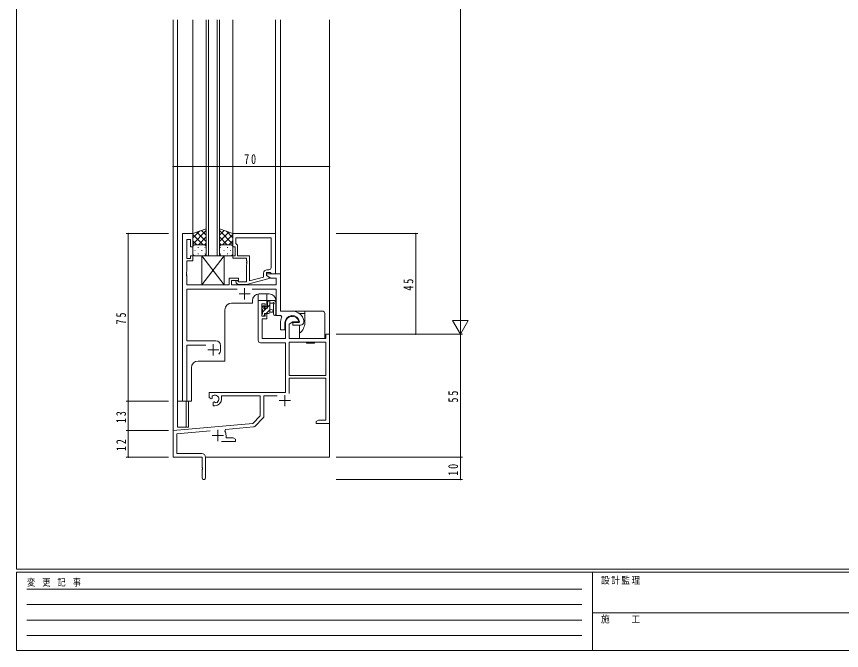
# Model space of a CAD drawing. Units: millimetres on the paper. Extents: x -397 to 397, y -282 to 282.
# Drawn here: x -393.9 to -25, y -282.1 to 1.3 of the extents above; entities that cross this region are included whole.
import ezdxf

# ---------------------------------------------------------------- set-up
doc = ezdxf.new("R2010")
doc.units = ezdxf.units.MM
doc.linetypes.add('USER1', pattern=[0.375, 0.25, -0.125])
for name, color, linetype, lineweight in [('0-1_YKK_ZWAK', 7, 'Continuous', 18), ('0-3_YKK_11', 7, 'Continuous', 18), ('0-4_YKK_12', 2, 'Continuous', 18), ('0-5_YKK_13', 4, 'Continuous', 18), ('0-6_YKK_D', 6, 'Continuous', 18)]:
    doc.layers.add(name, color=color, linetype=linetype, lineweight=lineweight)
doc.styles.add('ＭＳ ゴシック', font='')
doc.styles.get('ＭＳ ゴシック').set_extended_font_data('MS Gothic')

msp = doc.modelspace()

# ---------------------------------------------------------------- linework, layer by layer
at = {"layer": '0-1_YKK_ZWAK'}
for p, q in [((-393.908, -245.688), (-393.908, 279.312)), ((376.092, -245.688), (-393.908, -245.688)), ((-393.908, -282.088), (-393.908, -247.088)), ((338.292, -247.088), (-393.908, -247.088)), ((-136.308, -247.088), (-136.308, -282.088)), ((-136.308, -265.287), (-7.508, -265.287)), ((-393.908, -282.088), (338.292, -282.088))]:
    msp.add_line(p, q, dxfattribs=at)
at = {"layer": '0-1_YKK_ZWAK', "linetype": 'USER1'}
for p, q in [((-389.31, -254.6), (-141.117, -254.6)), ((-389.31, -261.529), (-141.117, -261.529)), ((-389.31, -268.457), (-141.117, -268.457)), ((-389.31, -275.386), (-141.117, -275.386))]:
    msp.add_line(p, q, dxfattribs=at)
at = {"layer": '0-3_YKK_11'}
for p, q in [((-315.108, -95.688), (-319.708, -95.688)), ((-319.708, -95.688), (-319.708, -170.688)), ((-315.108, -101.688), (-315.108, -95.688)), ((-297.108, -101.688), (-297.108, -95.688)), ((-297.108, -95.688), (-278.108, -95.688)), ((-278.108, -95.688), (-278.108, -113.688)), ((-317.778, -98.388), (-316.108, -98.388)), ((-317.778, -106.888), (-317.778, -98.388)), ((-316.108, -98.388), (-316.108, -101.688)), ((-295.808, -97.618), (-295.808, -100.188)), ((-280.038, -97.618), (-295.808, -97.618)), ((-280.038, -97.618), (-295.808, -97.618)), ((-280.038, -110.888), (-280.038, -97.618)), ((-316.108, -101.688), (-315.108, -101.688)), ((-296.108, -101.688), (-297.108, -101.688)), ((-296.108, -105.688), (-296.108, -101.688)), ((-295.808, -100.188), (-295.608, -100.388)), ((-295.608, -100.388), (-295.108, -100.888)), ((-295.108, -100.888), (-295.108, -105.688)), ((-316.108, -106.888), (-317.778, -106.888)), ((-316.108, -105.688), (-316.108, -106.888)), ((-315.108, -105.688), (-316.108, -105.688)), ((-315.108, -107.888), (-315.108, -105.688)), ((-297.108, -105.688), (-296.108, -105.688)), ((-297.108, -106.688), (-297.108, -105.688)), ((-291.008, -106.688), (-297.108, -106.688)), ((-295.108, -105.688), (-289.708, -105.688)), ((-291.008, -107.729), (-291.008, -106.688)), ((-289.708, -105.688), (-289.708, -116.896)), ((-317.778, -112.729), (-317.778, -107.888)), ((-317.778, -107.888), (-315.108, -107.888)), ((-290.888, -107.913), (-291.008, -107.729)), ((-291.008, -108.646), (-290.888, -108.463)), ((-291.008, -108.729), (-291.008, -108.646)), ((-290.888, -108.913), (-291.008, -108.729)), ((-291.008, -117.288), (-291.008, -109.646)), ((-290.888, -108.463), (-290.888, -107.913)), ((-317.898, -112.913), (-317.778, -112.729)), ((-317.898, -113.463), (-317.898, -112.913)), ((-317.778, -113.646), (-317.898, -113.463)), ((-317.898, -113.913), (-317.778, -113.729)), ((-317.898, -114.463), (-317.898, -113.913)), ((-317.778, -113.729), (-317.778, -113.646)), ((-283.408, -115.208), (-283.408, -113.388)), ((-282.108, -113.188), (-282.108, -114.488)), ((-280.308, -113.188), (-282.108, -113.188)), ((-275.908, -113.688), (-282.108, -113.688)), ((-282.108, -113.688), (-282.108, -114.488)), ((-281.908, -111.888), (-281.038, -111.888)), ((-280.108, -113.388), (-280.308, -113.188)), ((-279.808, -113.688), (-280.108, -113.388)), ((-278.108, -113.688), (-279.808, -113.688)), ((-275.908, -130.388), (-275.908, -113.688)), ((-317.778, -114.646), (-317.898, -114.463)), ((-317.778, -118.688), (-317.778, -114.646)), ((-298.808, -115.688), (-298.808, -118.688)), ((-294.608, -115.688), (-298.808, -115.688)), ((-297.808, -116.688), (-294.608, -116.688)), ((-297.808, -118.688), (-297.808, -116.688)), ((-294.957, -118.488), (-295.732, -117.712)), ((-294.884, -116.863), (-294.46, -117.288)), ((-294.608, -116.688), (-294.608, -115.688)), ((-294.46, -117.288), (-291.008, -117.288)), ((-280.908, -115.78), (-291.012, -118.488)), ((-289.708, -116.896), (-283.408, -115.208)), ((-282.108, -114.488), (-280.908, -115.18)), ((-282.108, -114.488), (-280.151, -115.618)), ((-280.908, -115.18), (-280.908, -115.78)), ((-280.151, -115.618), (-277.838, -115.618)), ((-277.838, -115.618), (-277.838, -118.688)), ((-298.808, -118.688), (-317.778, -118.688)), ((-317.778, -120.618), (-295.259, -120.618)), ((-317.778, -143.688), (-317.778, -120.618)), ((-277.838, -118.688), (-297.808, -118.688)), ((-291.012, -118.488), (-294.957, -118.488)), ((-291.908, -120.188), (-291.908, -125.188)), ((-288.558, -120.618), (-277.838, -120.618)), ((-277.838, -120.618), (-277.838, -132.388)), ((-294.408, -122.688), (-289.408, -122.688)), ((-285.808, -125.688), (-281.908, -125.688)), ((-285.808, -143.488), (-285.808, -125.688)), ((-282.708, -127.188), (-284.178, -127.188)), ((-284.178, -127.188), (-284.178, -132.588)), ((-282.708, -128.488), (-282.708, -127.188)), ((-281.908, -128.488), (-282.708, -128.488)), ((-281.908, -125.688), (-281.908, -128.488)), ((-284.178, -132.588), (-282.708, -132.588)), ((-282.708, -131.488), (-281.908, -131.488)), ((-282.708, -132.588), (-282.708, -131.488)), ((-281.908, -131.488), (-281.908, -133.788)), ((-277.838, -132.388), (-275.688, -132.388)), ((-270.608, -130.388), (-275.908, -130.388)), ((-275.688, -132.388), (-275.25, -133.129)), ((-281.908, -133.788), (-284.008, -133.788)), ((-284.008, -133.788), (-284.008, -142.688)), ((-275.908, -135.688), (-275.908, -138.688)), ((-273.908, -138.688), (-273.908, -135.688)), ((-273.608, -142.688), (-273.608, -135.688)), ((-270.308, -135.188), (-271.978, -136.152)), ((-271.978, -136.152), (-271.978, -142.688)), ((-268.029, -135.188), (-270.308, -135.188)), ((-270.308, -135.488), (-270.308, -136.688)), ((-267.65, -135.488), (-270.308, -135.488)), ((-267.743, -134.799), (-268.029, -135.188)), ((-267.354, -135.138), (-267.65, -135.488)), ((-265.408, -134.693), (-265.414, -134.633)), ((-265.408, -135.188), (-265.408, -134.693)), ((-275.908, -138.688), (-273.908, -138.688)), ((-270.308, -136.688), (-266.908, -136.688)), ((-304.708, -143.688), (-317.778, -143.688)), ((-284.008, -142.688), (-273.608, -142.688)), ((-271.978, -142.688), (-255.538, -142.688)), ((-255.538, -142.688), (-255.538, -140.688)), ((-255.538, -140.688), (-253.908, -140.688)), ((-253.908, -140.688), (-253.908, -180.688)), ((-317.778, -170.688), (-317.778, -145.618)), ((-317.778, -145.618), (-309.259, -145.618)), ((-305.908, -145.188), (-305.908, -150.188)), ((-302.708, -147.688), (-302.708, -145.688)), ((-273.608, -144.488), (-284.808, -144.488)), ((-273.608, -166.688), (-273.608, -144.488)), ((-255.538, -144.318), (-271.978, -144.318)), ((-255.538, -144.318), (-271.978, -144.318)), ((-271.978, -144.318), (-271.978, -159.188)), ((-255.538, -159.188), (-255.538, -144.318)), ((-308.408, -147.688), (-303.408, -147.688)), ((-271.978, -159.188), (-255.538, -159.188)), ((-255.538, -160.388), (-271.978, -160.388)), ((-271.978, -160.388), (-271.978, -167.264)), ((-255.538, -179.058), (-255.538, -160.388)), ((-307.708, -169.053), (-307.708, -166.688)), ((-307.708, -166.688), (-273.608, -166.688)), ((-306.808, -169.572), (-307.708, -169.053)), ((-306.458, -169.37), (-306.808, -169.572)), ((-306.473, -168.407), (-306.435, -168.865)), ((-306.435, -168.865), (-306.458, -169.37)), ((-302.208, -168.318), (-302.208, -169.688)), ((-284.908, -168.318), (-302.208, -168.318)), ((-284.908, -177.188), (-284.908, -168.318)), ((-277.366, -168.318), (-283.278, -168.318)), ((-283.278, -168.318), (-283.278, -177.449)), ((-273.908, -167.888), (-273.908, -172.888)), ((-319.708, -170.688), (-317.778, -170.688)), ((-305.908, -171.131), (-305.558, -170.929)), ((-305.908, -172.688), (-305.908, -171.131)), ((-305.208, -172.688), (-305.908, -172.688)), ((-305.558, -170.929), (-305.109, -171.161)), ((-305.109, -171.161), (-304.731, -171.423)), ((-276.408, -170.388), (-271.408, -170.388)), ((-323.908, -183.688), (-288.292, -180.572)), ((-288.292, -180.572), (-284.908, -177.188)), ((-283.571, -178.156), (-287.302, -181.886)), ((-259.908, -179.688), (-258.817, -179.058)), ((-259.908, -180.688), (-259.908, -179.688)), ((-257.866, -180.688), (-259.908, -180.688)), ((-258.817, -179.058), (-255.538, -179.058)), ((-257.683, -180.568), (-257.866, -180.688)), ((-257.133, -180.568), (-257.683, -180.568)), ((-256.95, -180.688), (-257.133, -180.568)), ((-256.866, -180.688), (-256.95, -180.688)), ((-256.683, -180.568), (-256.866, -180.688)), ((-256.133, -180.568), (-256.683, -180.568)), ((-255.95, -180.688), (-256.133, -180.568)), ((-253.908, -180.688), (-255.95, -180.688)), ((-323.908, -195.688), (-323.908, -183.688)), ((-307.278, -183.869), (-322.278, -185.181)), ((-303.908, -183.488), (-303.908, -188.488)), ((-300.389, -183.266), (-300.769, -184.029)), ((-287.922, -182.175), (-300.389, -183.266)), ((-322.278, -185.181), (-322.278, -194.058)), ((-306.408, -185.988), (-301.408, -185.988)), ((-300.208, -185.988), (-300.208, -187.058)), ((-300.208, -187.058), (-296.999, -187.058)), ((-296.999, -187.058), (-295.908, -187.688)), ((-295.908, -187.688), (-295.908, -188.688)), ((-295.908, -188.688), (-302.258, -188.688)), ((-322.278, -194.058), (-311.008, -194.058)), ((-310.908, -195.688), (-323.908, -195.688)), ((-310.908, -200.229), (-310.908, -195.688)), ((-309.408, -195.658), (-309.408, -204.938)), ((-310.788, -200.413), (-310.908, -200.229)), ((-310.908, -201.146), (-310.788, -200.963)), ((-310.908, -204.938), (-310.908, -201.146)), ((-310.788, -200.963), (-310.788, -200.413))]:
    msp.add_line(p, q, dxfattribs=at)
msp.add_lwpolyline([(-291.008, -109.646), (-290.888, -109.463), (-290.888, -108.913)], dxfattribs=at)
for centre, radius, start, end in [((-281.908, -113.388), 1.5, 90.00001, 179.99999), ((-281.038, -110.888), 1, 270.00001, 359.99999), ((-295.308, -117.288), 0.6, 44.99999, 225.00001), ((-270.608, -135.688), 3.3, 9.59404, 179.99999), ((-270.608, -135.688), 3, 17.23529, 180), ((-270.608, -135.688), 5.3, 11.47836, 89.99999), ((-270.608, -135.688), 5.3, 151.13427, 180), ((-266.908, -135.188), 1.5, 270.00001, 359.99999), ((-304.708, -145.688), 2, 0.00001, 89.99999), ((-284.808, -143.488), 1, 180.00001, 269.99999), ((-305.908, -147.688), 3.2, 321.63348, 359.99999), ((-305.208, -169.688), 1.8, 285.36688, 134.63312), ((-305.208, -169.688), 3, 270.00001, 359.99999), ((-284.278, -177.449), 1, 315, 359.99999), ((-303.908, -185.988), 3.7, 0, 31.96331), ((-288.009, -181.179), 1, 275, 315.00002), ((-311.008, -195.658), 1.6, 0.00001, 89.99999), ((-310.158, -204.938), 0.75, 179.99999, 0.00001)]:
    msp.add_arc(centre, radius, start, end, dxfattribs=at)
at = {"layer": '0-4_YKK_12'}
for p, q in [((-323.908, -0.188), (-323.908, -195.688)), ((-321.908, -170.688), (-321.908, -0.188)), ((-315.108, -96.188), (-315.108, -0.188)), ((-309.108, -0.188), (-309.108, -105.688)), ((-308.108, -105.688), (-308.108, -0.188)), ((-304.108, -0.188), (-304.108, -105.688)), ((-303.108, -105.688), (-303.108, -0.188)), ((-297.108, -0.188), (-297.108, -95.988)), ((-278.108, -0.188), (-278.108, -95.688)), ((-275.908, -0.188), (-275.908, -130.088)), ((-253.908, -0.188), (-253.908, -195.688)), ((-278.108, -95.688), (-285.108, -95.688)), ((-309.108, -105.688), (-303.108, -105.688)), ((-285.808, -125.688), (-285.808, -122.714)), ((-280.909, -122.688), (-285.409, -122.688)), ((-281.908, -125.688), (-281.908, -122.688)), ((-288.409, -126.788), (-297.708, -126.788)), ((-288.409, -125.688), (-288.409, -126.788)), ((-285.808, -125.688), (-281.908, -125.688)), ((-277.909, -125.688), (-277.909, -132.388)), ((-300.708, -129.788), (-300.708, -152.688)), ((-275.909, -132.388), (-277.909, -132.388)), ((-312.709, -152.688), (-300.708, -152.688)), ((-315.709, -170.688), (-315.709, -155.688)), ((-315.709, -170.688), (-321.908, -170.688)), ((-321.908, -170.688), (-321.908, -182.188)), ((-318.008, -170.688), (-318.008, -182.188)), ((-321.908, -182.188), (-318.008, -182.188)), ((-323.608, -195.688), (-323.908, -195.688)), ((-253.908, -195.688), (-309.408, -195.688))]:
    msp.add_line(p, q, dxfattribs=at)
for centre, start, end in [((-285.409, -125.688), 90, 180), ((-280.909, -125.688), 0, 90), ((-297.708, -129.788), 90, 180), ((-312.709, -155.688), 90, 180)]:
    msp.add_arc(centre, 3, start, end, dxfattribs=at)
at = {"layer": '0-5_YKK_13'}
for p, q in [((-309.108, -93.545), (-315.108, -95.688)), ((-315.108, -100.419), (-309.108, -94.419)), ((-315.108, -97.591), (-312.147, -94.63)), ((-315.108, -95.688), (-315.108, -101.688)), ((-309.108, -99.239), (-313.304, -95.043)), ((-309.108, -96.411), (-311.22, -94.299)), ((-309.108, -93.545), (-309.108, -101.688)), ((-303.108, -93.545), (-297.108, -95.688)), ((-303.108, -101.688), (-303.108, -93.545)), ((-303.108, -96.411), (-300.997, -94.299)), ((-297.108, -100.419), (-303.108, -94.419)), ((-303.108, -99.239), (-298.912, -95.043)), ((-297.108, -97.591), (-300.069, -94.63)), ((-297.108, -95.688), (-297.108, -101.688)), ((-310.488, -100.688), (-315.108, -96.068)), ((-313.316, -100.688), (-315.108, -98.896)), ((-312.548, -100.688), (-309.108, -97.248)), ((-299.668, -100.688), (-303.108, -97.248)), ((-301.729, -100.688), (-297.108, -96.067)), ((-298.9, -100.688), (-297.108, -98.896)), ((-315.108, -104.688), (-315.108, -101.688)), ((-314.108, -100.688), (-310.508, -100.688)), ((-313.708, -100.688), (-310.108, -100.688)), ((-312.773, -101.909), (-312.573, -101.909)), ((-309.776, -100.744), (-309.108, -100.076)), ((-309.743, -101.909), (-309.543, -101.909)), ((-309.108, -101.688), (-309.108, -104.688)), ((-302.44, -100.744), (-303.108, -100.076)), ((-303.108, -101.688), (-303.108, -104.688)), ((-302.473, -101.909), (-302.673, -101.909)), ((-298.508, -100.688), (-302.108, -100.688)), ((-298.108, -100.688), (-301.708, -100.688)), ((-299.443, -101.909), (-299.643, -101.909)), ((-297.108, -104.688), (-297.108, -101.688)), ((-314.188, -103.324), (-313.988, -103.324)), ((-310.108, -105.688), (-314.108, -105.688)), ((-312.773, -104.739), (-312.573, -104.739)), ((-311.158, -103.324), (-310.958, -103.324)), ((-311.108, -105.688), (-301.108, -105.688)), ((-311.108, -105.688), (-311.108, -118.688)), ((-311.108, -105.688), (-301.108, -118.688)), ((-301.108, -105.688), (-311.108, -118.688)), ((-309.743, -104.739), (-309.543, -104.739)), ((-302.473, -104.739), (-302.673, -104.739)), ((-302.108, -105.688), (-298.108, -105.688)), ((-301.058, -103.324), (-301.258, -103.324)), ((-301.108, -118.688), (-301.108, -105.688)), ((-299.443, -104.739), (-299.643, -104.739)), ((-298.028, -103.324), (-298.228, -103.324)), ((-311.108, -118.688), (-301.108, -118.688)), ((-283.322, -127.993), (-284.178, -128.849)), ((-284.178, -129.388), (-284.178, -128.788)), ((-284.09, -128.576), (-283.59, -128.076)), ((-282.172, -129.088), (-283.978, -130.894)), ((-283.078, -128.288), (-283.078, -128.627)), ((-281.017, -125.688), (-281.878, -126.549)), ((-281.878, -126.588), (-281.878, -125.988)), ((-280.678, -127.594), (-281.678, -128.594)), ((-281.578, -125.688), (-278.615, -125.688)), ((-280.678, -125.688), (-280.678, -130.988)), ((-279.498, -126.888), (-280.678, -126.888)), ((-279.008, -127.423), (-279.008, -131.671)), ((-277.876, -126.303), (-278.228, -125.871)), ((-277.808, -126.493), (-277.808, -131.671)), ((-284.178, -132.388), (-284.178, -131.888)), ((-283.978, -131.688), (-283.978, -129.588)), ((-283.378, -132.688), (-283.878, -132.688)), ((-283.078, -132.239), (-283.527, -132.688)), ((-281.178, -131.488), (-283.078, -131.488)), ((-283.078, -131.488), (-283.078, -132.388)), ((-280.678, -129.839), (-282.327, -131.488)), ((-280.678, -129.688), (-279.534, -129.79)), ((-280.678, -130.888), (-279.534, -130.786)), ((-270.608, -130.388), (-273.308, -130.388)), ((-270.608, -130.388), (-265.008, -130.388)), ((-267.51, -131.388), (-265.008, -131.388)), ((-257.108, -130.388), (-265.008, -130.388)), ((-265.008, -130.388), (-265.008, -131.388)), ((-265.008, -131.388), (-265.008, -135.688)), ((-256.108, -142.688), (-256.108, -131.388)), ((-267.308, -136.688), (-267.308, -140.212)), ((-267.308, -140.212), (-267.308, -142.688)), ((-267.308, -142.688), (-257.108, -142.688)), ((-257.108, -142.688), (-256.108, -142.688)), ((-264.12, -144.688), (-264.333, -144.318)), ((-264.283, -144.318), (-264.106, -144.688)), ((-263.308, -144.688), (-262.72, -144.688)), ((-262.933, -144.318), (-262.72, -144.688)), ((-262.72, -144.688), (-262.097, -144.688)), ((-261.883, -144.318), (-262.097, -144.688)), ((-262.097, -144.688), (-261.508, -144.688)), ((-261.508, -144.688), (-260.71, -144.688)), ((-260.71, -144.688), (-260.588, -144.439)), ((-260.71, -144.688), (-260.697, -144.688)), ((-260.483, -144.318), (-260.697, -144.688)), ((-260.588, -144.439), (-260.532, -144.318)), ((-317.008, -170.688), (-317.008, -182.188)), ((-318.008, -182.188), (-317.008, -182.188))]:
    msp.add_line(p, q, dxfattribs=at)
for points in [[(-282.617, -129.088), (-281.678, -129.088), (-281.678, -126.788)], [(-264.12, -144.688), (-264.106, -144.688), (-263.308, -144.688)]]:
    msp.add_lwpolyline(points, dxfattribs=at)
for centre, radius, start, end in [((-314.108, -101.688), 1, 90, 180), ((-314.108, -101.688), 1, 90, 180), ((-310.108, -101.688), 1, 360, 90), ((-310.108, -101.688), 1, 360, 90), ((-302.108, -101.688), 1, 90, 180), ((-302.108, -101.688), 1, 90, 180), ((-298.108, -101.688), 1, 360, 90), ((-298.108, -101.688), 1, 360, 90), ((-314.108, -104.688), 1, 180, 270), ((-310.108, -104.688), 1, 270, 360), ((-302.108, -104.688), 1, 180, 270), ((-298.108, -104.688), 1, 270, 360), ((-283.878, -128.788), 0.3, 135, 180), ((-283.378, -128.288), 0.3, 0, 135), ((-283.078, -129.088), 0.25, 123.05573, 326.94427), ((-283.378, -128.627), 0.3, 303.05573, 0), ((-282.617, -129.388), 0.3, 90, 146.94427), ((-281.578, -125.988), 0.3, 90, 180), ((-281.678, -126.588), 0.2, 180, 270), ((-279.498, -126.588), 0.3, 270, 330), ((-278.978, -126.888), 0.3, 296.74368, 150), ((-278.708, -127.423), 0.3, 116.74368, 180), ((-278.615, -126.188), 0.5, 39.23454, 90), ((-278.108, -126.493), 0.3, 0, 39.23454), ((-283.978, -129.388), 0.2, 180, 270), ((-283.978, -131.888), 0.2, 90, 180), ((-283.878, -132.388), 0.3, 180, 270), ((-283.378, -132.388), 0.3, 270, 0), ((-281.178, -130.988), 0.5, 270, 0), ((-279.578, -130.288), 0.5, 275.09207, 84.90793), ((-278.408, -131.671), 0.6, 180, 0), ((-257.108, -131.388), 1, 0, 90), ((-270.608, -135.688), 5.6, 306.10634, 0)]:
    msp.add_arc(centre, radius, start, end, dxfattribs=at)
at = {"layer": '0-6_YKK_D'}
for p, q in [((-195.405, -133.688), (-195.405, 152.312)), ((-323.908, -93.688), (-323.908, -64.688)), ((-253.908, -65.688), (-323.908, -65.688)), ((-253.908, -93.688), (-253.908, -64.688)), ((-325.908, -95.688), (-344.908, -95.688)), ((-343.908, -95.688), (-343.908, -170.688)), ((-250.908, -95.688), (-214.405, -95.688)), ((-215.405, -140.688), (-215.405, -95.688)), ((-195.405, -140.688), (-195.405, -128.563)), ((-195.405, -140.688), (-198.905, -134.625)), ((-250.908, -140.688), (-194.405, -140.688)), ((-250.908, -140.688), (-194.405, -140.688)), ((-250.908, -140.688), (-214.405, -140.688)), ((-195.405, -195.688), (-195.405, -140.688)), ((-325.908, -170.688), (-344.908, -170.688)), ((-325.908, -170.688), (-344.908, -170.688)), ((-343.908, -183.688), (-343.908, -170.688)), ((-325.908, -183.688), (-344.908, -183.688)), ((-325.908, -183.688), (-344.908, -183.688)), ((-343.908, -183.688), (-343.908, -195.688)), ((-325.908, -195.688), (-344.908, -195.688)), ((-250.908, -195.688), (-194.405, -195.688)), ((-250.908, -195.688), (-194.405, -195.688)), ((-195.405, -195.688), (-195.405, -205.688)), ((-250.908, -205.688), (-194.405, -205.688))]:
    msp.add_line(p, q, dxfattribs=at)
msp.add_lwpolyline([(-195.405, -140.688), (-191.905, -134.625), (-198.905, -134.625)], dxfattribs=at)
for centre, start, end in [((-323.908, -65.688), 0, 180), ((-323.908, -65.688), 180, 0), ((-253.908, -65.688), 0, 180), ((-253.908, -65.688), 180, 0), ((-343.908, -95.688), 90, 270), ((-343.908, -95.688), 270, 90), ((-215.405, -95.688), 90, 270), ((-215.405, -95.688), 270, 90), ((-215.405, -140.688), 90, 270), ((-215.405, -140.688), 270, 90), ((-343.908, -170.688), 90, 270), ((-343.908, -170.688), 90, 270), ((-343.908, -170.688), 270, 90), ((-343.908, -170.688), 270, 90), ((-343.908, -183.688), 90, 270), ((-343.908, -183.688), 90, 270), ((-343.908, -183.688), 270, 90), ((-343.908, -183.688), 270, 90), ((-343.908, -195.688), 90, 270), ((-343.908, -195.688), 270, 90), ((-195.405, -195.688), 90, 270), ((-195.405, -195.688), 90, 270), ((-195.405, -195.688), 270, 90), ((-195.405, -195.688), 270, 90), ((-195.405, -205.688), 90, 270), ((-195.405, -205.688), 270, 90)]:
    msp.add_arc(centre, 0.106, start, end, dxfattribs=at)

# ---------------------------------------------------------------- texts
at = {"layer": '0-1_YKK_ZWAK', "char_height": 3.079, "attachment_point": 7, "style": 'ＭＳ ゴシック'}
for s, insert in [('\\T1.23;\\W0.85;変\\~更\\~記\\~事', (-389.194, -253.534)), ('\\T1.17;\\W0.9;設計監理', (-132.539, -252.62)), ('\\T1.17;\\W0.9;施\u3000\u3000工', (-132.539, -269.942))]:
    msp.add_mtext(s, dxfattribs=dict(at, insert=insert))
at = {"layer": '0-6_YKK_D', "color": 7, "insert": (-292.1, -64.688), "char_height": 4.399, "attachment_point": 7, "style": 'ＭＳ ゴシック'}
msp.add_mtext('\\T1.37;\\W0.75;70', dxfattribs=at)
at = {"layer": '0-6_YKK_D', "color": 7, "char_height": 4.399, "attachment_point": 7, "rotation": 90, "style": 'ＭＳ ゴシック'}
for s, insert in [('\\T1.37;\\W0.75;45', (-216.405, -121.221)), ('\\T1.37;\\W0.75;75', (-344.908, -136.319)), ('\\T1.37;\\W0.75;55', (-196.405, -171.258)), ('\\T1.37;\\W0.75;13', (-344.908, -180.428)), ('\\T1.37;\\W0.75;12', (-344.908, -192.94)), ('\\T1.37;\\W0.75;10', (-196.405, -203.989))]:
    msp.add_mtext(s, dxfattribs=dict(at, insert=insert))

doc.saveas('drawing.dxf')
